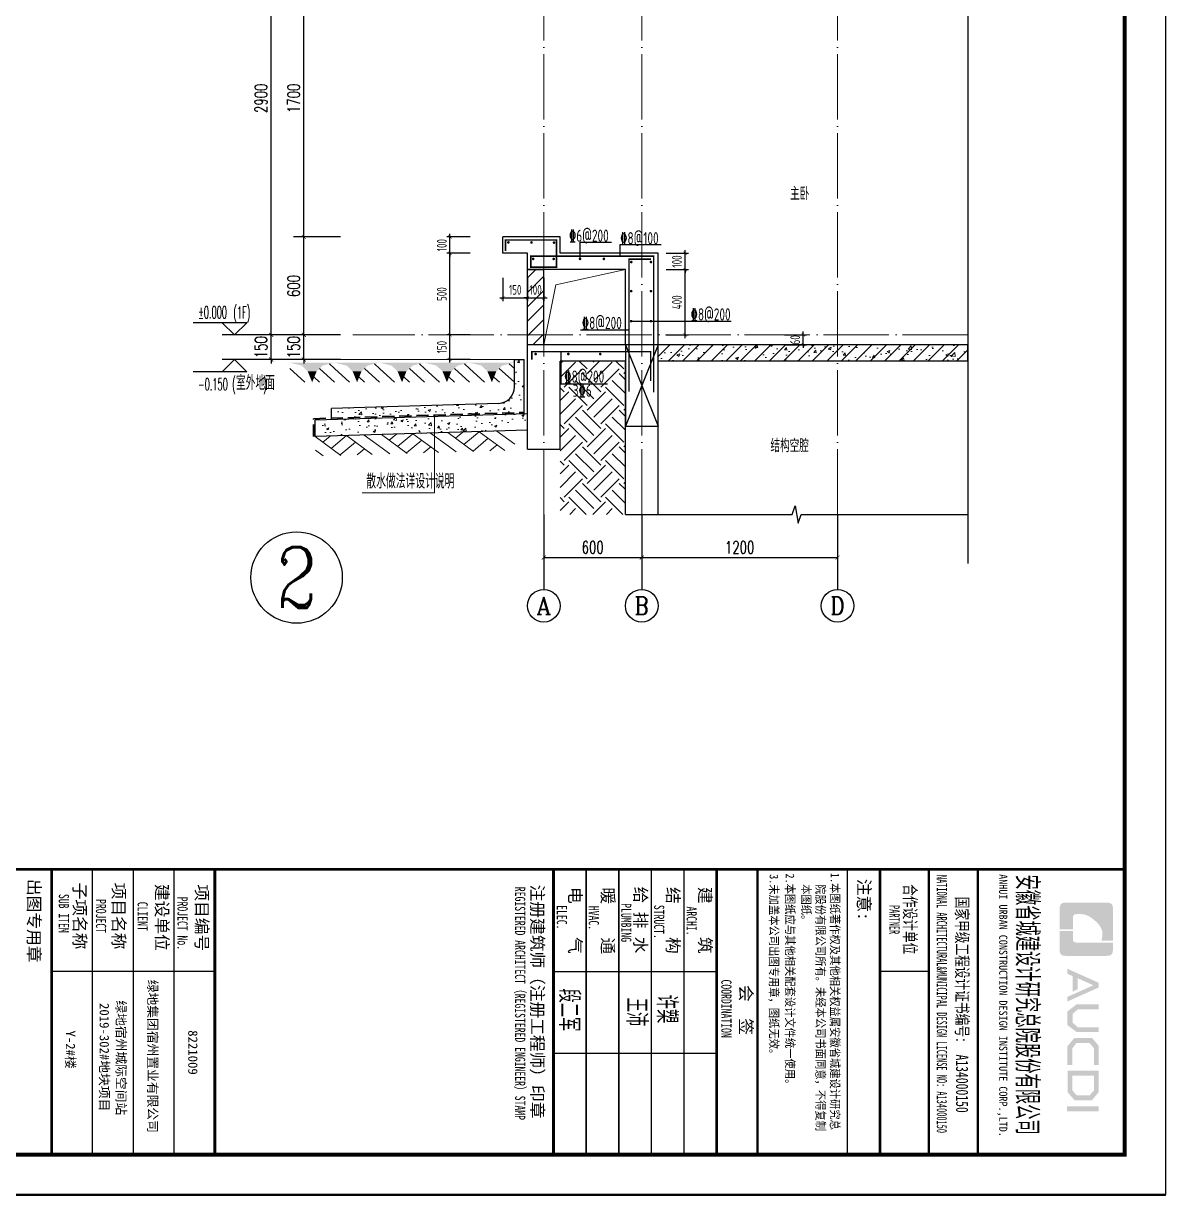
# Model space of a CAD drawing. Extents: x -461650 to 361314, y 245336 to 769729.
# Drawn here: x 217406 to 224404, y 654850 to 662031 of the extents above; entities that cross this region are included whole.
import ezdxf
from ezdxf.enums import TextEntityAlignment as Align

# ---------------------------------------------------------------- set-up
doc = ezdxf.new("R2010")
doc.units = 0
doc.header["$LTSCALE"] = 1000
doc.linetypes.add('DASH', pattern=[0.35, 0.25, -0.1])
doc.linetypes.add('DOTE', pattern=[2.42, 2, -0.2, 0.02, -0.2])
doc.layers.get('0').update_dxf_attribs({"linetype": 'CONTINUOUS'})
doc.layers.get('DEFPOINTS').update_dxf_attribs({"linetype": 'CONTINUOUS'})
for name, color, linetype in [('A-AXIS_TEXT', 7, 'CONTINUOUS'), ('AXIS', 3, 'CONTINUOUS'), ('COLUMN', 4, 'CONTINUOUS'), ('DIM', 2, 'CONTINUOUS'), ('DIM_ELEV', 3, 'CONTINUOUS'), ('DIM_SYMB', 3, 'CONTINUOUS'), ('PUB_DIM', 3, 'CONTINUOUS'), ('PUB_TEXT', 2, 'CONTINUOUS'), ('REIN', 6, 'CONTINUOUS'), ('S-大样-砼线', 7, 'CONTINUOUS'), ('S-引出线', 40, 'CONTINUOUS'), ('TEXT', 2, 'CONTINUOUS'), ('WALL', 5, 'CONTINUOUS'), ('yichutu', 7, 'CONTINUOUS'), ('图签文字', 4, 'CONTINUOUS'), ('立面-看线', 251, 'CONTINUOUS')]:
    doc.layers.add(name, color=color, linetype=linetype)
for name, color, linetype, lineweight in [('AXIS_TEXT', 7, 'CONTINUOUS', 20), ('DOTE', 19, 'DOTE', 9), ('PUB_HATCH', 8, 'CONTINUOUS', 9), ('图框', 9, 'CONTINUOUS', 18), ('图签', 147, 'CONTINUOUS', 18), ('填充', 251, 'CONTINUOUS', 5), ('平面-排水沟', 86, 'CONTINUOUS', 15), ('立面-中轮廓线', 30, 'CONTINUOUS', 35), ('立面-洞口示意', 152, 'CONTINUOUS', 13), ('粉刷', 251, 'CONTINUOUS', 9)]:
    doc.layers.add(name, color=color, linetype=linetype, lineweight=lineweight)
doc.styles.add('_TCH_AXIS', font='COMPLEX', dxfattribs={"bigfont": 'GBCBIG'})
doc.styles.add('_TCH_DIM', font='SIMPLEX.shx', dxfattribs={"width": 0.7, "bigfont": 'GBCBIG.shx'})
doc.styles.add('_TCH_DIM_T3', font='SIMPLEX', dxfattribs={"width": 0.705882, "bigfont": 'GBCBIG'})
doc.styles.add('COMPLEX', font='COMPLEX')
doc.styles.add('DIM_FONT_T3', font='SIMPLEX', dxfattribs={"width": 0.705882, "bigfont": 'GBCBIG'})
doc.styles.add('HT', font='simhei.ttf')
doc.styles.add('TSSD_DIMENSION', font='Tssdeng.shx', dxfattribs={"width": 0.7, "bigfont": 'tssdchn.shx'})
doc.styles.add('TSSD_REIN', font='tssdeng.shx', dxfattribs={"width": 0.7, "height": 300, "bigfont": 'tssdchn.shx'})
doc.styles.add('宋体', font='', dxfattribs={"height": 50})
doc.styles.add('建筑图签-1', font='simhei.ttf', dxfattribs={"width": 0.7})
doc.styles.add('建筑图签-2', font='TXT.shx', dxfattribs={"width": 0.5, "bigfont": 'HZTXT.shx'})
doc.styles.get('宋体').set_extended_font_data('SimSun')
doc.dimstyles.new('_TCH_ARCH&&25', dxfattribs={"dimtxt": 74.375, "dimasz": 25, "dimexe": 62.5, "dimexo": 75, "dimgap": 25, "dimtad": 1, "dimdec": 0, "dimzin": 0, "dimdsep": 46, "dimtxsty": '_TCH_DIM_T3', "dimblk": 'ARCHTICK', "dimcen": 0.09, "dimclrt": 7, "dimazin": 0, "dimtfac": 1, "dimtdec": 0, "dimtix": 1, "dimtmove": 2, "dimatfit": 3, "dimldrblk": 'ARCHTICK', "dimfxl": 0, "dimtolj": 1, "dimtzin": 0, "dimarcsym": 0})
doc.dimstyles.new('TSSD_20_20', dxfattribs={"dimtxt": 60, "dimasz": 20, "dimexe": 20, "dimexo": 50, "dimgap": 20, "dimtad": 1, "dimdec": 0, "dimzin": 0, "dimdsep": 46, "dimtxsty": 'TSSD_DIMENSION', "dimblk": 'ARCHTICK', "dimblk1": 'ARCHTICK', "dimblk2": 'ARCHTICK', "dimcen": 0, "dimdle": 20, "dimclrt": 7, "dimadec": 0, "dimazin": 0, "dimtfac": 1, "dimtdec": 0, "dimtix": 1, "dimtmove": 2, "dimatfit": 3, "dimfxl": 0, "dimtolj": 1, "dimtzin": 0, "dimarcsym": 0})
pattern_1 = [(50, (28072.99, 249033.25), (143.452037, -12.550427), [15, -165]), (355, (28072.99, 249033.25), (-27.750267, 150.438427), [12, -132]), (100.4514, (28084.94, 249032.2), (115.701876, 137.88791), [12.74804, -140.22842]), (46.1842, (28072.99, 249073.25), (213.44821, -33.1038), [22.5, -247.5]), (96.6356, (28090.77, 249070.5), (186.93254, 194.82357), [19.12206, -210.3426]), (351.1842, (28072.99, 249073.25), (186.93239, 194.82372), [18, -198]), (21, (28092.99, 249063.25), (119.38141, -80.52378), [15, -165]), (326, (28092.99, 249063.25), (48.663066, 145.03001), [12, -132]), (71.4514, (28102.93, 249056.54), (168.044526, 64.5061), [12.74804, -140.22842]), (37.5, (28072.986, 249033.25), (2.431971, 66.578771), [0, -130.4, 0, -134, 0, -132.5]), (7.5, (28072.986, 249033.25), (52.613907, 78.882342), [0, -76.4, 0, -127.4, 0, -50.5]), (327.5, (28028.386, 249033.25), (106.764487, -4.510974), [0, -50, 0, -156, 0, -207]), (317.5, (28008.39, 249033.25), (116.637234, 20.020996), [0, -65, 0, -103.6, 0, -147])]

# ---------------------------------------------------------------- blocks, each defined once
blk = doc.blocks.new('$LINEPAT$素土夯实')
at = {"color": 0}
for p, q in [((0, -210), (210, 0)), ((120, -300), (420, 0)), ((420, 0), (608, -188)), ((495, -300), (795, 0)), ((615, 0), (705, -90)), ((315, -105), (502, -293)), ((210, -210), (300, -300)), ((705, -300), (795, -210))]:
    blk.add_line(p, q, dxfattribs=at)
blk = doc.blocks.new('$LinePat$自然土壤')
at = {"color": 0}
for p, q in [((0, -90), (71, -19)), ((0, -300), (211, -89)), ((420, -300), (630, -90)), ((210, -300), (286, -224))]:
    blk.add_line(p, q, dxfattribs=at)
for points in [[(0, 0), (630, 0), (168, -45), (462, -45)], [(168, -45), (462, -45), (252, -132), (378, -132)], [(252, -132), (378, -132), (315, -300)]]:
    blk.add_solid(points, dxfattribs=at)
blk = doc.blocks.new('sanshui')
at = {"layer": '粉刷'}
h = blk.add_hatch(dxfattribs=at)
h.set_pattern_fill('混凝土', color=256, scale=20)
h.set_pattern_definition(pattern_1)
edge = h.paths.add_edge_path()
edge.add_line((346317.8, 427329.6), (346257.8, 427329.6))
edge.add_line((346257.8, 427329.6), (346257.8, 427160.3))
edge.add_arc((346157.8, 427160.3), 100, 271.71836, 360, ccw=False)
edge.add_line((346160.8, 427060.3), (345137.8, 427029.6))
edge.add_line((345137.8, 427029.6), (345137.8, 426969.6))
edge.add_line((345137.8, 426969.6), (346317.8, 427005))
edge.add_line((346317.8, 427005), (346317.8, 427329.6))
h = blk.add_hatch(dxfattribs=at)
h.set_pattern_fill('混凝土', color=256, scale=20)
h.set_pattern_definition(pattern_1)
h.paths.add_polyline_path([(346337.8, 426895.6), (346337.8, 426995.6), (345037.8, 426956.6), (345037.8, 426856.6)])
at = {"layer": 'COLUMN'}
for p, q in [((346257.8, 427329.6), (346317.8, 427329.6)), ((346257.8, 427160.3), (346257.8, 427329.6)), ((346317.8, 426995), (346317.8, 427329.6)), ((346160.8, 427060.3), (345137.8, 427029.6)), ((345137.8, 426959.6), (345137.8, 427029.6)), ((346338.1, 426995.6), (345037.8, 426956.6)), ((345037.8, 426856.6), (345037.8, 426956.6)), ((346338.1, 426895.6), (345037.8, 426856.6))]:
    blk.add_line(p, q, dxfattribs=at)
blk.add_arc((346157.8, 427160.3), 100, 271.71836, 0, dxfattribs=at)
at = {"layer": '立面-中轮廓线', "linetype": 'DASH', "ltscale": 0.3}
blk.add_lwpolyline([(345027.8, 426856.6), (345027.8, 426966.3), (346317.8, 427005)], dxfattribs=at)
at = {"layer": '粉刷'}
blk.add_line((344881.5, 427329.6), (346257.8, 427329.6), dxfattribs=at)
at = {"layer": '粉刷', "yscale": 0.4, "zscale": 0.4}
for name, p, xscale, rotation in [('$LinePat$自然土壤', (345156.8, 427309.6), -0.4369306507241237, 359.9999999999903), ('$LinePat$自然土壤', (345432, 427309.6), -0.4369306507241237, 359.9999999999903), ('$LinePat$自然土壤', (345707.3, 427309.6), -0.4369306507241237, 359.9999999999903), ('$LinePat$自然土壤', (345982.6, 427309.6), -0.4369306507241237, 359.9999999999903), ('$LinePat$自然土壤', (346257.8, 427309.6), -0.4369306507241237, 359.9999999999903), ('$LINEPAT$素土夯实', (345851.2, 426881), -0.5117605352322558, 1.718358001643932), ('$LINEPAT$素土夯实', (346257.8, 426893.2), -0.5117605352322558, 1.718358001643932), ('$LINEPAT$素土夯实', (345444.5, 426868.8), -0.5117605352322558, 1.718358001643932)]:
    blk.add_blockref(name, p, dxfattribs=dict(at, xscale=xscale, rotation=rotation))
blk = doc.blocks.new('院标1')
h = blk.add_hatch(color=150)
h.dxf.hatch_style = 1
edge = h.paths.add_edge_path()
edge.add_spline(control_points=[(116373, 648379), (116379, 648379), (116382, 648379), (116391, 648379), (116391, 648379), (116391, 648379), (116616, 648379), (116616, 648379), (116616, 648379), (116616, 648379), (116616, 648054), (116616, 648054), (116616, 648054), (116616, 648054), (116108, 648054), (116108, 648054), (116108, 648054), (116028, 648054), (115963, 648111), (115963, 648199), (115963, 648199), (115963, 648199), (115963, 649215), (115963, 649215), (115963, 649215), (115963, 649295), (116018, 649360), (116108, 649360), (116108, 649360), (116108, 649360), (116897, 649360), (116897, 649360), (116897, 649360), (116897, 649360), (116897, 649080), (116897, 649080), (116897, 649080), (116897, 649080), (116566, 649140), (116356, 648859), (116356, 648859), (116245, 648719), (116240, 648545), (116247, 648466), (116247, 648466), (116254, 648386), (116247, 648466), (116247, 648466), (116247, 648466), (116247, 648466), (116258, 648374), (116373, 648379)], knot_values=[0, 0, 0, 0, 0.071429, 0.071429, 0.071429, 0.107143, 0.142857, 0.142857, 0.142857, 0.178571, 0.214286, 0.214286, 0.214286, 0.25, 0.285714, 0.285714, 0.285714, 0.321429, 0.357143, 0.357143, 0.357143, 0.392857, 0.428571, 0.428571, 0.428571, 0.464286, 0.5, 0.5, 0.5, 0.535714, 0.571429, 0.571429, 0.571429, 0.607143, 0.642857, 0.642857, 0.642857, 0.678571, 0.714286, 0.714286, 0.714286, 0.75, 0.785714, 0.785714, 0.785714, 0.821429, 0.857143, 0.857143, 0.857143, 0.928571, 1, 1, 1, 1], degree=3, periodic=0)
h = blk.add_hatch(color=150)
h.dxf.hatch_style = 1
edge = h.paths.add_edge_path()
edge.add_spline(control_points=[(117268, 649215), (117268, 649215), (117268, 648199), (117268, 648199), (117268, 648199), (117268, 648114), (117212, 648054), (117123, 648054), (117123, 648054), (117123, 648054), (116663, 648054), (116663, 648054), (116663, 648054), (116663, 648054), (116663, 648379), (116663, 648379), (116663, 648379), (116663, 648379), (116865, 648379), (116865, 648379), (116865, 648379), (116907, 648379), (116941, 648413), (116941, 648455), (116941, 648455), (116941, 648455), (116941, 649360), (116941, 649360), (116941, 649360), (116941, 649360), (117123, 649360), (117123, 649360), (117123, 649360), (117204, 649360), (117268, 649306), (117268, 649215)], knot_values=[0, 0, 0, 0, 0.1, 0.1, 0.1, 0.15, 0.2, 0.2, 0.2, 0.25, 0.3, 0.3, 0.3, 0.35, 0.4, 0.4, 0.4, 0.45, 0.5, 0.5, 0.5, 0.55, 0.6, 0.6, 0.6, 0.65, 0.7, 0.7, 0.7, 0.75, 0.8, 0.8, 0.8, 0.9, 1, 1, 1, 1], degree=3, periodic=0)
blk = doc.blocks.new('GFDDDDRG')
at = {"layer": '图框'}
h = blk.add_hatch(color=256, dxfattribs=at)
h.paths.add_polyline_path([(922489, -158906), (922489, -158969), (922104, -158969), (922104, -158906)])
h.paths.add_polyline_path([(922431, -158530), (922168, -158530), (922168, -158710), (922221, -158772), (922380, -158772), (922431, -158712)], flags=16)
h.paths.add_polyline_path([(922490, -158471), (922109, -158471), (922109, -158732), (922194, -158831), (922408, -158831), (922490, -158733)])
h.paths.add_polyline_path([(922492, -158399), (922434, -158399), (922434, -158196), (922378, -158129), (922219, -158129), (922167, -158196), (922167, -158400), (922107, -158400), (922107, -158169), (922194, -158067), (922408, -158067), (922492, -158166)])
h.paths.add_polyline_path([(922491, -157658), (922491, -157718), (922235, -157718), (922170, -157775), (922170, -157880), (922235, -157937), (922491, -157937), (922491, -157994), (922217, -157994), (922108, -157912), (922108, -157743), (922218, -157658)])
h.paths.add_polyline_path([(922490, -157392), (922490, -157450), (922108, -157621), (922108, -157564), (922425, -157423), (922231, -157335), (922231, -157471), (922173, -157501), (922173, -157311), (922107, -157282), (922107, -157220)])
for p, q in [((920410, -156002), (920410, -159502)), ((921010, -156002), (921010, -159502)), ((921010, -156002), (921010, -159502))]:
    blk.add_line(p, q, dxfattribs=at)
blk.add_lwpolyline([(923310, -107437), (923310, -159999), (893610, -159999), (893610, -107437)], close=True, dxfattribs=at)
blk.add_lwpolyline([(923310, -107437), (923310, -159999), (893610, -159999), (893610, -107437)], close=True, dxfattribs=at)
at = {"layer": '图框', "const_width": 50}
blk.add_lwpolyline([(894110, -159499), (922810, -159499), (922810, -108687), (894110, -108687)], close=True, dxfattribs=at)
at = {"layer": '图框'}
for points, const_width in [([(894110, -156002), (922810, -156002)], 35), ([(909660, -159502), (909660, -156002)], 35), ([(911660, -156002), (911660, -159502)], 35), ([(911660, -156002), (911660, -159502)], 35), ([(910160, -156002), (910160, -159502)], 17.5), ([(910660, -156002), (910660, -159502)], 17.5), ([(911160, -156002), (911160, -159502)], 17.5), ([(915810, -156006), (915810, -159506)], 35), ([(916210, -156006), (916210, -159506)], 17.5), ([(916610, -156006), (916610, -159506)], 17.5), ([(917010, -156006), (917010, -159506)], 17.5), ([(917410, -156006), (917410, -159506)], 17.5), ([(917810, -156006), (917810, -159506)], 35), ([(917810, -156006), (917810, -159506)], 35), ([(918310, -156006), (918310, -159506)], 30), ([(919410, -156002), (919410, -159502)], 17.5), ([(919810, -156002), (919810, -159502)], 30), ([(919810, -156002), (919810, -159502)], 30), ([(920410, -156002), (920410, -159502)], 30), ([(920410, -156002), (920410, -159502)], 30), ([(921010, -156002), (921010, -159502)], 30), ([(909660, -157252), (911660, -157252)], 17.5), ([(917810, -157256), (915810, -157256)], 17.5), ([(920410, -157252), (919810, -157252)], 17.5), ([(917810, -158256), (915810, -158256)], 17.5)]:
    blk.add_lwpolyline(points, dxfattribs=dict(at, const_width=const_width))
at = {"xscale": 0.5, "yscale": 0.5, "zscale": 0.5, "rotation": 270}
blk.add_blockref('院标1', (597985, -98428), dxfattribs=at)
at = {"layer": '图框'}
for s, height, style, width, p in [('3.未加盖本公司出图专用章，图纸无效。', 105, 'HT', 0.88, (918459, -156061)), (' 2.本图纸应与其他相关配套设计文件统一使用。 ', 105, 'HT', 0.88, (918656, -155989)), ('1.本图纸著作权及其他相关权益属安徽省城建设计研究总', 105, 'HT', 0.88, (919206, -156045)), ('NATIONAL ARCHITECTURAL&MUNICIPAL DESIGN LICENSE NO: A134000150', 125, '建筑图签-1', 0.6, (920507, -156070)), ('ANHUI URBAN CONSTRUCTION DESIGN INSTITUTE CORP.,LTD.', 100, '建筑图签-1', 0.91, (921271, -156061)), ('REGISTERED ARCHITECT（REGISTERED ENGINEER）STAMP', 125, '建筑图签-1', 0.7, (915339, -156216)), ('本图纸。', 105, 'HT', 0.88, (918854, -156184)), ('院股份有限公司所有。未经本公司书面同意，不得复制', 105, 'HT', 0.88, (919029, -156184)), ('SUB ITEM', 125, '建筑图签-1', 0.7, (909748, -156303)), ('PROJECT', 125, '建筑图签-1', 0.7, (910203, -156366)), ('CLIENT', 125, '建筑图签-1', 0.7, (910713, -156399)), ('PROJECT No.', 125, '建筑图签-1', 0.7, (911202, -156337, -899)), ('ELEC.', 125, '建筑图签-1', 0.7, (915850, -156441)), ('HVAC.', 125, '建筑图签-1', 0.7, (916242, -156449)), ('PLUMBING', 125, '建筑图签-1', 0.7, (916639, -156417)), ('STRUCT.', 125, '建筑图签-1', 0.7, (917042, -156437)), ('ARCHI.', 125, '建筑图签-1', 0.7, (917441, -156457)), ('PARTNER', 125, '建筑图签-1', 0.6, (919927, -156439)), ('COORDINATION', 125, '建筑图签-1', 0.7, (917866, -157352))]:
    blk.add_text(s, height=height, rotation=270, dxfattribs=dict(at, style=style, width=width)).set_placement(p)
at = {"layer": '图签', "color": 2, "style": '宋体'}
for s, height, p in [('绿地集团宿州置业有限公司', 114.67, (910841, -157355)), ('2019-302#地块项目', 114.67, (910249, -157640)), ('绿地宿州城际空间站', 114.7, (910454, -157607)), ('Y-2#楼', 114.7, (909834, -157977)), ('8221009', 114.7, (911334, -157973))]:
    blk.add_text(s, height=height, rotation=270, dxfattribs=at).set_placement(p)
at = {"layer": '图签文字', "color": 7, "style": '建筑图签-1'}
for s, p in [('注意:', (919541, -156118)), ('出图专用章', (909369, -156120)), ('子项名称', (909930, -156165)), ('项目名称', (910408, -156165)), ('建设单位', (910937, -156182)), ('项目编号', (911426, -156186)), ('注册建筑师（注册工程师）印章', (915537, -156190)), ('电    气', (916001, -156219)), ('暖    通', (916401, -156224)), ('给 排 水', (916802, -156214)), ('结    构', (917199, -156219)), ('建    筑', (917593, -156217)), ('会  签', (918094, -157419))]:
    blk.add_text(s, height=150, rotation=270, dxfattribs=at).set_placement(p)
for s, height, width, p in [('安徽省城建设计研究总院股份有限公司', 250, 0.55, (921498, -156066)), ('合作设计单位', 150, 0.7, (920105, -156184)), ('国家甲级工程设计证书编号:  A134000150', 150, 0.7, (920743, -156338))]:
    blk.add_text(s, height=height, rotation=270, dxfattribs=dict(at, width=width)).set_placement(p)
at = {"layer": '图签文字', "color": 1, "style": '建筑图签-2', "width": 0.7}
for s, p in [('段二军', (915876, -157462)), ('许槊', (917074, -157539)), ('王沛', (916703, -157575))]:
    blk.add_text(s, height=250, rotation=270, dxfattribs=at).set_placement(p)
blk = doc.blocks.new('yct-1051-594-26275-14850-25-1002.0')
at = {"layer": 'yichutu', "color": 7}
blk.add_lwpolyline([(0, 0), (0, 14850), (26275, 14850), (26275, 0)], close=True, dxfattribs=at)
blk = doc.blocks.new('_ArchTick')
at = {"color": 0, "linetype": 'ByBlock', "const_width": 0.15}
blk.add_lwpolyline([(-0.5, -0.5), (0.5, 0.5)], dxfattribs=at)
blk = doc.blocks.new('*D1279')
at = {"layer": 'DEFPOINTS', "color": 0}
for p in [(222018.4, 660123), (222184.4, 660123), (222018.4, 660063)]:
    blk.add_point(p, dxfattribs=at)
at = {"layer": 'DIM', "color": 0, "lineweight": -2}
for p, q in [((222184.4, 660123), (222184.4, 660143)), ((222068.4, 660123), (222204.4, 660123)), ((222184.4, 660063), (222184.4, 660123)), ((222068.4, 660063), (222204.4, 660063)), ((222184.4, 660063), (222184.4, 660043))]:
    blk.add_line(p, q, dxfattribs=at)
at = {"layer": 'DIM', "color": 0, "lineweight": -2, "xscale": 20, "yscale": 20, "zscale": 20}
for p, rotation in [((222184.4, 660123), 270), ((222184.4, 660063), 90)]:
    blk.add_blockref('_ArchTick', p, dxfattribs=dict(at, rotation=rotation))
at = {"layer": 'DIM', "color": 7, "insert": (222134.4, 660093), "char_height": 60, "attachment_point": 5, "rotation": 90, "style": 'TSSD_DIMENSION'}
blk.add_mtext('\\A1;60', dxfattribs=at)
blk = doc.blocks.new('*D1282')
at = {"layer": 'DEFPOINTS', "color": 0}
for p in [(220344.2, 660523), (220494.2, 660523), (220494.2, 660349.3)]:
    blk.add_point(p, dxfattribs=at)
at = {"layer": 'DIM', "color": 0, "lineweight": -2}
for p, q in [((220344.2, 660473), (220344.2, 660329.3)), ((220494.2, 660473), (220494.2, 660329.3)), ((220324.2, 660349.3), (220514.2, 660349.3))]:
    blk.add_line(p, q, dxfattribs=at)
at = {"layer": 'DIM', "color": 0, "lineweight": -2, "xscale": 20, "yscale": 20, "zscale": 20, "rotation": 180}
blk.add_blockref('_ArchTick', (220344.2, 660349.3), dxfattribs=at)
at = {"layer": 'DIM', "color": 0, "lineweight": -2, "xscale": 20, "yscale": 20, "zscale": 20}
blk.add_blockref('_ArchTick', (220494.2, 660349.3), dxfattribs=at)
at = {"layer": 'DIM', "color": 7, "insert": (220419.2, 660399.3), "char_height": 60, "attachment_point": 5, "style": 'TSSD_DIMENSION'}
blk.add_mtext('\\A1;150', dxfattribs=at)
blk = doc.blocks.new('*D1283')
at = {"layer": 'DEFPOINTS', "color": 0}
for p in [(220494.2, 660523), (220594.2, 660523), (220594.2, 660349.3)]:
    blk.add_point(p, dxfattribs=at)
at = {"layer": 'DIM', "color": 0, "lineweight": -2}
for p, q in [((220494.2, 660473), (220494.2, 660329.3)), ((220594.2, 660473), (220594.2, 660329.3)), ((220494.2, 660349.3), (220474.2, 660349.3)), ((220494.2, 660349.3), (220594.2, 660349.3)), ((220594.2, 660349.3), (220614.2, 660349.3))]:
    blk.add_line(p, q, dxfattribs=at)
at = {"layer": 'DIM', "color": 0, "lineweight": -2, "xscale": 20, "yscale": 20, "zscale": 20}
blk.add_blockref('_ArchTick', (220494.2, 660349.3), dxfattribs=at)
at = {"layer": 'DIM', "color": 0, "lineweight": -2, "xscale": 20, "yscale": 20, "zscale": 20, "rotation": 180}
blk.add_blockref('_ArchTick', (220594.2, 660349.3), dxfattribs=at)
at = {"layer": 'DIM', "color": 7, "insert": (220544.2, 660399.3), "char_height": 60, "attachment_point": 5, "style": 'TSSD_DIMENSION'}
blk.add_mtext('\\A1;100', dxfattribs=at)
blk = doc.blocks.new('*D1284')
at = {"layer": 'AXIS', "color": 0, "lineweight": -2}
for p, q in [((220594.2, 658948), (220594.2, 658696.4)), ((221194.2, 658948), (221194.2, 658696.4)), ((220594.2, 658758.9), (221194.2, 658758.9))]:
    blk.add_line(p, q, dxfattribs=at)
at = {"layer": 'DEFPOINTS', "color": 0}
for p in [(220594.2, 659023), (221194.2, 659023), (221194.2, 658758.9)]:
    blk.add_point(p, dxfattribs=at)
at = {"layer": 'AXIS', "color": 0, "lineweight": -2, "xscale": 25, "yscale": 25, "zscale": 25, "rotation": 180}
blk.add_blockref('_ArchTick', (220594.2, 658758.9), dxfattribs=at)
at = {"layer": 'AXIS', "color": 0, "lineweight": -2, "xscale": 25, "yscale": 25, "zscale": 25}
blk.add_blockref('_ArchTick', (221194.2, 658758.9), dxfattribs=at)
at = {"layer": 'AXIS', "color": 7, "insert": (220894.2, 658821.1), "char_height": 74.38, "attachment_point": 5, "style": '_TCH_DIM_T3'}
blk.add_mtext('\\A1;600', dxfattribs=at)
blk = doc.blocks.new('*D1285')
at = {"layer": 'AXIS', "color": 0, "lineweight": -2}
for p, q in [((221194.2, 658948), (221194.2, 658696.4)), ((222394.2, 658948), (222394.2, 658696.4)), ((221194.2, 658758.9), (222394.2, 658758.9))]:
    blk.add_line(p, q, dxfattribs=at)
at = {"layer": 'DEFPOINTS', "color": 0}
for p in [(221194.2, 659023), (222394.2, 659023), (222394.2, 658758.9)]:
    blk.add_point(p, dxfattribs=at)
at = {"layer": 'AXIS', "color": 0, "lineweight": -2, "xscale": 25, "yscale": 25, "zscale": 25, "rotation": 180}
blk.add_blockref('_ArchTick', (221194.2, 658758.9), dxfattribs=at)
at = {"layer": 'AXIS', "color": 0, "lineweight": -2, "xscale": 25, "yscale": 25, "zscale": 25}
blk.add_blockref('_ArchTick', (222394.2, 658758.9), dxfattribs=at)
at = {"layer": 'AXIS', "color": 7, "insert": (221794.2, 658821.1), "char_height": 74.38, "attachment_point": 5, "style": '_TCH_DIM_T3'}
blk.add_mtext('\\A1;1200', dxfattribs=at)
blk = doc.blocks.new('*D1289')
at = {"layer": 'DEFPOINTS', "color": 0}
for p in [(220019.6, 660723), (220194.2, 660723), (220194.2, 660623)]:
    blk.add_point(p, dxfattribs=at)
at = {"layer": 'DIM', "color": 0, "lineweight": -2}
for p, q in [((220144.2, 660723), (219999.6, 660723)), ((220019.6, 660723), (220019.6, 660743)), ((220019.6, 660623), (220019.6, 660723)), ((220144.2, 660623), (219999.6, 660623)), ((220019.6, 660623), (220019.6, 660603))]:
    blk.add_line(p, q, dxfattribs=at)
at = {"layer": 'DIM', "color": 0, "lineweight": -2, "xscale": 20, "yscale": 20, "zscale": 20}
for p, rotation in [((220019.6, 660723), 270), ((220019.6, 660623), 90)]:
    blk.add_blockref('_ArchTick', p, dxfattribs=dict(at, rotation=rotation))
at = {"layer": 'DIM', "color": 7, "insert": (219969.6, 660673), "char_height": 60, "attachment_point": 5, "rotation": 90, "style": 'TSSD_DIMENSION'}
blk.add_mtext('\\A1;100', dxfattribs=at)
blk = doc.blocks.new('*D1290')
at = {"layer": 'DEFPOINTS', "color": 0}
for p in [(220019.6, 660623), (220194.2, 660623), (220194.2, 660123)]:
    blk.add_point(p, dxfattribs=at)
at = {"layer": 'DIM', "color": 0, "lineweight": -2}
for p, q in [((220019.6, 660103), (220019.6, 660643)), ((220144.2, 660623), (219999.6, 660623)), ((220144.2, 660123), (219999.6, 660123))]:
    blk.add_line(p, q, dxfattribs=at)
at = {"layer": 'DIM', "color": 0, "lineweight": -2, "xscale": 20, "yscale": 20, "zscale": 20}
for p, rotation in [((220019.6, 660623), 90), ((220019.6, 660123), 270)]:
    blk.add_blockref('_ArchTick', p, dxfattribs=dict(at, rotation=rotation))
at = {"layer": 'DIM', "color": 7, "insert": (219969.6, 660373), "char_height": 60, "attachment_point": 5, "rotation": 90, "style": 'TSSD_DIMENSION'}
blk.add_mtext('\\A1;500', dxfattribs=at)
blk = doc.blocks.new('*D1291')
at = {"layer": 'DEFPOINTS', "color": 0}
for p in [(220019.6, 660123), (220194.2, 660123), (220194.2, 659973)]:
    blk.add_point(p, dxfattribs=at)
at = {"layer": 'DIM', "color": 0, "lineweight": -2}
for p, q in [((220019.6, 659953), (220019.6, 660143)), ((220144.2, 660123), (219999.6, 660123)), ((220144.2, 659973), (219999.6, 659973))]:
    blk.add_line(p, q, dxfattribs=at)
at = {"layer": 'DIM', "color": 0, "lineweight": -2, "xscale": 20, "yscale": 20, "zscale": 20}
for p, rotation in [((220019.6, 660123), 90), ((220019.6, 659973), 270)]:
    blk.add_blockref('_ArchTick', p, dxfattribs=dict(at, rotation=rotation))
at = {"layer": 'DIM', "color": 7, "insert": (219969.6, 660048), "char_height": 60, "attachment_point": 5, "rotation": 90, "style": 'TSSD_DIMENSION'}
blk.add_mtext('\\A1;150', dxfattribs=at)
blk = doc.blocks.new('*D1292')
at = {"layer": 'DEFPOINTS', "color": 0}
for p in [(221294.2, 660623), (221460.2, 660623), (221294.2, 660523)]:
    blk.add_point(p, dxfattribs=at)
at = {"layer": 'DIM', "color": 0, "lineweight": -2}
for p, q in [((221460.2, 660623), (221460.2, 660643)), ((221344.2, 660623), (221480.2, 660623)), ((221460.2, 660523), (221460.2, 660623)), ((221344.2, 660523), (221480.2, 660523)), ((221460.2, 660523), (221460.2, 660503))]:
    blk.add_line(p, q, dxfattribs=at)
at = {"layer": 'DIM', "color": 0, "lineweight": -2, "xscale": 20, "yscale": 20, "zscale": 20}
for p, rotation in [((221460.2, 660623), 270), ((221460.2, 660523), 90)]:
    blk.add_blockref('_ArchTick', p, dxfattribs=dict(at, rotation=rotation))
at = {"layer": 'DIM', "color": 7, "insert": (221410.2, 660573), "char_height": 60, "attachment_point": 5, "rotation": 90, "style": 'TSSD_DIMENSION'}
blk.add_mtext('\\A1;100', dxfattribs=at)
blk = doc.blocks.new('*D1293')
at = {"layer": 'DEFPOINTS', "color": 0}
for p in [(219124, 660123), (219424, 660123), (219424, 659972.5)]:
    blk.add_point(p, dxfattribs=at)
at = {"layer": 'PUB_DIM', "color": 0, "lineweight": -2}
for p, q in [((219124, 660123), (219124, 660148)), ((219349, 660123), (219061.5, 660123)), ((219124, 659972.5), (219124, 660123)), ((219349, 659972.5), (219061.5, 659972.5)), ((219124, 659972.5), (219124, 659947.5))]:
    blk.add_line(p, q, dxfattribs=at)
at = {"layer": 'PUB_DIM', "color": 0, "lineweight": -2, "xscale": 25, "yscale": 25, "zscale": 25}
for p, rotation in [((219124, 660123), 270), ((219124, 659972.5), 90)]:
    blk.add_blockref('_ArchTick', p, dxfattribs=dict(at, rotation=rotation))
at = {"layer": 'PUB_DIM', "color": 7, "insert": (219061.8, 660047.7), "char_height": 74.38, "attachment_point": 5, "rotation": 90, "style": '_TCH_DIM_T3'}
blk.add_mtext('\\A1;150', dxfattribs=at)
blk = doc.blocks.new('*D1294')
at = {"layer": 'DEFPOINTS', "color": 0}
for p in [(219124, 660723), (219424, 660723), (219424, 660123)]:
    blk.add_point(p, dxfattribs=at)
at = {"layer": 'PUB_DIM', "color": 0, "lineweight": -2}
for p, q in [((219349, 660723), (219061.5, 660723)), ((219124, 660123), (219124, 660723)), ((219349, 660123), (219061.5, 660123))]:
    blk.add_line(p, q, dxfattribs=at)
at = {"layer": 'PUB_DIM', "color": 0, "lineweight": -2, "xscale": 25, "yscale": 25, "zscale": 25}
for p, rotation in [((219124, 660723), 90), ((219124, 660123), 270)]:
    blk.add_blockref('_ArchTick', p, dxfattribs=dict(at, rotation=rotation))
at = {"layer": 'PUB_DIM', "color": 7, "insert": (219061.8, 660423), "char_height": 74.38, "attachment_point": 5, "rotation": 90, "style": '_TCH_DIM_T3'}
blk.add_mtext('\\A1;600', dxfattribs=at)
blk = doc.blocks.new('*D1295')
at = {"layer": 'DEFPOINTS', "color": 0}
for p in [(219124, 662423), (219424, 662423), (219424, 660723)]:
    blk.add_point(p, dxfattribs=at)
at = {"layer": 'PUB_DIM', "color": 0, "lineweight": -2}
for p, q in [((219349, 662423), (219061.5, 662423)), ((219124, 660723), (219124, 662423)), ((219349, 660723), (219061.5, 660723))]:
    blk.add_line(p, q, dxfattribs=at)
at = {"layer": 'PUB_DIM', "color": 0, "lineweight": -2, "xscale": 25, "yscale": 25, "zscale": 25}
for p, rotation in [((219124, 662423), 90), ((219124, 660723), 270)]:
    blk.add_blockref('_ArchTick', p, dxfattribs=dict(at, rotation=rotation))
at = {"layer": 'PUB_DIM', "color": 7, "insert": (219061.8, 661573), "char_height": 74.38, "attachment_point": 5, "rotation": 90, "style": '_TCH_DIM_T3'}
blk.add_mtext('\\A1;1700', dxfattribs=at)
blk = doc.blocks.new('*D1313')
at = {"layer": 'DEFPOINTS', "color": 0}
for p in [(218924, 660123), (219424, 660123), (219424, 659972.5)]:
    blk.add_point(p, dxfattribs=at)
at = {"layer": 'PUB_DIM', "color": 0, "lineweight": -2}
for p, q in [((218924, 660123), (218924, 660148)), ((219349, 660123), (218861.5, 660123)), ((218924, 659972.5), (218924, 660123)), ((219349, 659972.5), (218861.5, 659972.5)), ((218924, 659972.5), (218924, 659947.5))]:
    blk.add_line(p, q, dxfattribs=at)
at = {"layer": 'PUB_DIM', "color": 0, "lineweight": -2, "xscale": 25, "yscale": 25, "zscale": 25}
for p, rotation in [((218924, 660123), 270), ((218924, 659972.5), 90)]:
    blk.add_blockref('_ArchTick', p, dxfattribs=dict(at, rotation=rotation))
at = {"layer": 'PUB_DIM', "color": 7, "insert": (218861.8, 660047.7), "char_height": 74.38, "attachment_point": 5, "rotation": 90, "style": '_TCH_DIM_T3'}
blk.add_mtext('\\A1;150', dxfattribs=at)
blk = doc.blocks.new('*D1314')
at = {"layer": 'DEFPOINTS', "color": 0}
for p in [(218924, 663023), (219424, 663023), (219424, 660123)]:
    blk.add_point(p, dxfattribs=at)
at = {"layer": 'PUB_DIM', "color": 0, "lineweight": -2}
for p, q in [((219349, 663023), (218861.5, 663023)), ((218924, 660123), (218924, 663023)), ((219349, 660123), (218861.5, 660123))]:
    blk.add_line(p, q, dxfattribs=at)
at = {"layer": 'PUB_DIM', "color": 0, "lineweight": -2, "xscale": 25, "yscale": 25, "zscale": 25}
for p, rotation in [((218924, 663023), 90), ((218924, 660123), 270)]:
    blk.add_blockref('_ArchTick', p, dxfattribs=dict(at, rotation=rotation))
at = {"layer": 'PUB_DIM', "color": 7, "insert": (218861.8, 661573), "char_height": 74.38, "attachment_point": 5, "rotation": 90, "style": '_TCH_DIM_T3'}
blk.add_mtext('\\A1;2900', dxfattribs=at)
blk = doc.blocks.new('_AXISO')
blk.add_circle((0, 0), 0.5)
at = {"layer": 'A-AXIS_TEXT', "style": 'COMPLEX', "width": 1.041667}
blk.add_attdef('A', text='', height=0.56, dxfattribs=at).set_placement((-0.25, -0.28), (0.25, -0.28), align=Align.FIT)
blk = doc.blocks.new('20210809.02264474')
at = {"layer": 'REIN', "const_width": 9}
for points in [[(87154.5, 67468.2), (87154.5, 67535.4), (87466.6, 67535.4), (87466.6, 67369.4), (87309.3, 67369.4), (87309.3, 67436.6), (88061.9, 67436.6), (88061.9, 66601.6)], [(87910.8, 66607.2), (87910.8, 67418.4), (88045.5, 67418.4)], [(87315.3, 66801.7), (87315.3, 66852.1), (88043.8, 66852.1), (88043.8, 66672.6)]]:
    blk.add_lwpolyline(points, dxfattribs=at)
at = {"layer": 'REIN', "const_width": 8}
for points in [[(87167.8, 67520.8, 1), (87175.8, 67520.8, 1)], [(87309.3, 67520.8, 1), (87317.3, 67520.8, 1)], [(87447.5, 67519.9, 1), (87455.5, 67519.9, 1)], [(87319.5, 67419.9, 1), (87327.5, 67419.9, 1)], [(87445.5, 67419.9, 1), (87453.5, 67419.9, 1)], [(87606.9, 67419.9, 1), (87614.9, 67419.9, 1)], [(87752.9, 67419.9, 1), (87760.9, 67419.9, 1)], [(87920.5, 67400.7, 1), (87928.5, 67400.7, 1)], [(88041.3, 67400.7, 1), (88049.3, 67400.7, 1)], [(87920.5, 67222.4, 1), (87928.5, 67222.4, 1)], [(88041.3, 67222.4, 1), (88049.3, 67222.4, 1)], [(87920.5, 67038.2, 1), (87928.5, 67038.2, 1)], [(88041.3, 67038.2, 1), (88049.3, 67038.2, 1)], [(87334.7, 66837, 1), (87342.7, 66837, 1)], [(87535.2, 66837, 1), (87543.2, 66837, 1)], [(87730.4, 66837, 1), (87738.4, 66837, 1)]]:
    blk.add_lwpolyline(points, format="xyb", close=True, dxfattribs=at)
at = {"layer": 'S-引出线'}
for p, q in [((87610.9, 67419.9), (87610.9, 67523.1)), ((87610.9, 67523.1), (87803.1, 67523.1)), ((87924.5, 67038.2), (88536.4, 67038.2)), ((87613.5, 66985.2), (87910.8, 66985.2)), ((87493.6, 66852.1), (87493.6, 66653.9)), ((87493.6, 66653.9), (87778.8, 66653.9))]:
    blk.add_line(p, q, dxfattribs=at)
blk.add_lwpolyline([(87857.5, 67436.6), (87857.5, 67507.5), (88108.6, 67507.5)], dxfattribs=at)
at = {"layer": 'TEXT', "style": 'TSSD_REIN', "width": 0.7}
for s, p in [('%%1326@200', (87543, 67524.5)), ('%%1328@100', (87856.5, 67509)), ('%%1328@200', (87621.6, 66990.2)), ('%%1328@200', (88288.3, 67042.3)), ('%%1328@200', (87514, 66661)), ('3%%1326', (87566.3, 66575.2))]:
    blk.add_text(s, height=75, rotation=0, dxfattribs=at).set_placement(p)
blk = doc.blocks.new('20210809.03232467')
at = {"layer": 'S-大样-砼线'}
for p, q in [((87154.5, 67080.9), (87354.5, 66580.9)), ((87354.5, 67080.9), (87154.5, 66580.9))]:
    blk.add_line(p, q, dxfattribs=at)
blk.add_lwpolyline([(87354.5, 67080.9), (87154.5, 67080.9), (87154.5, 66580.9), (87354.5, 66580.9)], close=True, dxfattribs=at)
blk = doc.blocks.new('*D1998')
at = {"layer": 'DEFPOINTS', "color": 0}
for p in [(221294.2, 660523), (221460.2, 660523), (221294.2, 660123)]:
    blk.add_point(p, dxfattribs=at)
at = {"layer": 'DIM', "color": 0, "lineweight": -2}
for p, q in [((221344.2, 660523), (221480.2, 660523)), ((221460.2, 660103), (221460.2, 660543)), ((221344.2, 660123), (221480.2, 660123))]:
    blk.add_line(p, q, dxfattribs=at)
at = {"layer": 'DIM', "color": 0, "lineweight": -2, "xscale": 20, "yscale": 20, "zscale": 20}
for p, rotation in [((221460.2, 660523), 90), ((221460.2, 660123), 270)]:
    blk.add_blockref('_ArchTick', p, dxfattribs=dict(at, rotation=rotation))
at = {"layer": 'DIM', "color": 7, "insert": (221410.2, 660323), "char_height": 60, "attachment_point": 5, "rotation": 90, "style": 'TSSD_DIMENSION'}
blk.add_mtext('\\A1;400', dxfattribs=at)

msp = doc.modelspace()

# ---------------------------------------------------------------- hatches: boundary and pattern name
at = {"layer": 'PUB_HATCH'}
h = msp.add_hatch(dxfattribs=at)
h.set_pattern_fill('普通砖', color=256, scale=25, style=0)
h.set_pattern_definition([(45, (-737876.647, 828610.89), (-44.1941915, 44.1941915), [])])
h.paths.add_polyline_path([(220494.21, 660062.98), (220594.21, 660062.98), (220594.21, 660522.98), (220494.21, 660522.98)])
h = msp.add_hatch(dxfattribs=at)
h.set_pattern_fill('钢筋混凝土', color=256, scale=25, style=0)
h.set_pattern_definition([(45, (-737876.647, 828566.014), (-44.194174, 44.194174), []), (50, (-737876.65, 828566.01), (179.315046, -15.688034), [18.75, -206.25]), (355, (-737876.65, 828566.01), (-34.687833, 188.048033), [15, -165]), (100.4514, (-737861.7, 828564.7), (144.627345, 172.359886), [15.935047, -175.285528]), (46.1842, (-737876.65, 828616.01), (266.81026, -41.379754), [28.125, -309.375]), (96.6356, (-737854.4, 828612.57), (233.665676, 243.52947), [23.90257, -262.92825]), (351.1842, (-737876.65, 828616.01), (233.66549, 243.52965), [22.5, -247.5]), (21, (-737851.65, 828603.51), (149.226763, -100.654723), [18.75, -206.25]), (326, (-737851.65, 828603.51), (60.828833, 181.28751), [15, -165]), (71.4514, (-737839.21, 828595.13), (210.055657, 80.632624), [15.935047, -175.285528]), (37.5, (-737876.647, 828566.014), (3.039964, 83.2234635), [0, -163, 0, -167.5, 0, -165.625]), (7.5, (-737876.65, 828566.01), (65.767384, 98.602928), [0, -95.5, 0, -159.25, 0, -63.125]), (327.5, (-737932.397, 828566.014), (133.455609, -5.638718), [0, -62.5, 0, -195, 0, -258.75]), (317.5, (-737957.4, 828566.01), (145.796542, 25.026246), [0, -81.25, 0, -129.5, 0, -183.75])])
h.paths.add_polyline_path([(223192.73, 660062.98), (221294.21, 660062.98), (221288.49, 660015.46), (221294.21, 659962.98), (223192.73, 659962.98)])
at = {"layer": '填充'}
h = msp.add_hatch(dxfattribs=at)
h.set_pattern_fill('EARTH', color=250, scale=50, angle=45, style=0)
h.set_pattern_definition([(45, (-894404.07, 203829.61), (0, 224.506403), [158.75, -158.75]), (45, (-894446.16, 203871.7), (0, 224.506403), [158.75, -158.75]), (45, (-894488.26, 203913.8), (0, 224.506403), [158.75, -158.75]), (135, (-894488.26, 203941.86), (-224.506403, 0), [158.75, -158.75]), (135, (-894446.16, 203983.96), (-224.506403, 0), [158.75, -158.75]), (135, (-894404.07, 204026.05), (-224.506403, 0), [158.75, -158.75])])
h.paths.add_polyline_path([(221094.21, 659022.98), (221094.21, 659962.99), (220694.21, 659962.98), (220694.21, 659022.98)])

# ---------------------------------------------------------------- linework, layer by layer
at = {"layer": 'AXIS'}
for p, q in [((220594.18, 659022.98), (220594.18, 658563.59)), ((221194.18, 659022.98), (221194.18, 658563.59)), ((222394.18, 659022.98), (222394.18, 658563.59))]:
    msp.add_line(p, q, dxfattribs=at)
at = {"layer": 'AXIS', "color": 6}
msp.add_circle((219079.59, 658636.4), 280, dxfattribs=at)
at = {"layer": 'DIM_ELEV'}
for p, q in [((218774.01, 660197.98), (218446.01, 660197.98)), ((218699.01, 660122.98), (218624.01, 660197.98)), ((218699.01, 660122.98), (218774.01, 660197.98)), ((219124.01, 660122.98), (218624.01, 660122.98)), ((218699.01, 659972.51), (218624.01, 659897.51)), ((219124.01, 659972.51), (218624.01, 659972.51)), ((218699.01, 659972.51), (218774.01, 659897.51)), ((218774.01, 659897.51), (218446.01, 659897.51))]:
    msp.add_line(p, q, dxfattribs=at)
at = {"layer": 'DIM_SYMB'}
for points in [[(223192.73, 678042.98), (223192.73, 668411.11), (223245.23, 668392), (223140.23, 668373.48), (223192.73, 668354.86), (223192.73, 658722.98)], [(221094.21, 659022.98), (222115.34, 659022.98), (222134.45, 659075.48), (222152.97, 658970.48), (222171.59, 659022.98), (223192.73, 659022.98)]]:
    msp.add_lwpolyline(points, dxfattribs=at)
at = {"layer": 'DOTE', "color": 1, "linetype": 'DOTE', "ltscale": 0.2}
for p, q in [((220594.21, 659022.98), (220594.21, 678622.98)), ((221194.21, 659022.98), (221194.21, 678622.98)), ((222394.21, 659022.98), (222394.21, 678622.98)), ((223192.73, 660122.98), (219424.01, 660122.98))]:
    msp.add_line(p, q, dxfattribs=at)
at = {"layer": 'WALL'}
for p, q in [((220694.21, 660722.98), (220344.21, 660722.98)), ((220344.21, 660622.98), (220344.21, 660722.98)), ((220694.21, 660622.98), (220694.21, 660722.98)), ((220494.21, 660622.98), (220344.21, 660622.98)), ((220494.21, 660522.98), (220494.21, 660622.98)), ((221294.21, 660622.98), (220694.21, 660622.98)), ((221294.21, 660062.98), (221294.21, 660622.98)), ((220600.89, 660522.98), (220494.21, 660522.98)), ((220494.21, 660062.98), (220494.21, 660522.98)), ((220494.21, 660522.98), (220594.21, 660522.98)), ((220594.21, 660062.98), (220594.21, 660522.98)), ((221094.21, 660522.98), (220600.89, 660522.98)), ((221094.21, 660062.98), (221094.21, 660522.98)), ((220494.21, 659422.98), (220494.21, 660062.98)), ((221094.21, 660062.98), (220494.21, 660062.98)), ((223192.73, 660062.98), (221294.21, 660062.98)), ((223192.73, 659962.98), (223192.73, 660062.98)), ((220694.21, 659422.98), (220694.21, 659962.98)), ((221094.21, 659962.98), (220694.21, 659962.98)), ((221094.21, 659022.98), (221094.21, 659962.98)), ((223192.73, 659962.98), (221294.21, 659962.98)), ((221294.21, 659022.98), (221294.21, 659962.98)), ((220494.21, 659422.98), (220694.21, 659422.98)), ((221094.21, 659022.98), (221294.21, 659022.98))]:
    msp.add_line(p, q, dxfattribs=at)
at = {"layer": '平面-排水沟'}
for p, q in [((219925.19, 659623.39), (219925.19, 659155.55)), ((219925.19, 659155.55), (219481.06, 659155.55))]:
    msp.add_line(p, q, dxfattribs=at)
at = {"layer": '平面-排水沟', "const_width": 6.67}
msp.add_lwpolyline([(219925.19, 659626.72, 1), (219925.19, 659620.06, 1)], format="xyb", close=True, dxfattribs=at)
at = {"layer": '立面-洞口示意'}
msp.add_lwpolyline([(220594.21, 660062.98), (220668.36, 660429.5), (221094.21, 660522.98)], dxfattribs=at)

# ---------------------------------------------------------------- block references
at = {"xscale": 0.5, "yscale": 0.5, "zscale": 0.5}
msp.add_blockref('GFDDDDRG', (-237251.04, 734849.49), dxfattribs=at)
msp.add_blockref('sanshui', (-125843.92, 232643.35))
at = {"layer": 'AXIS'}
ref = msp.add_blockref('_AXISO', (220594.18, 658463.59), dxfattribs=dict(at, xscale=200, yscale=200, zscale=200))
ref.add_attrib('A', 'A', dxfattribs={"layer": 'AXIS_TEXT', "height": 106.3, "style": '_TCH_AXIS'}).set_placement((220548.62, 658410.44), (220639.73, 658410.44), align=Align.FIT)
ref = msp.add_blockref('_AXISO', (221194.18, 658463.59), dxfattribs=dict(at, xscale=200, yscale=200, zscale=200))
ref.add_attrib('A', 'B', dxfattribs={"layer": 'AXIS_TEXT', "height": 108.81, "style": '_TCH_AXIS'}).set_placement((221150.13, 658409.18), (221238.22, 658409.18), align=Align.FIT)
ref = msp.add_blockref('_AXISO', (222394.18, 658463.59), dxfattribs=dict(at, xscale=200, yscale=200, zscale=200))
ref.add_attrib('A', 'D', dxfattribs={"layer": 'AXIS_TEXT', "height": 108.81, "style": '_TCH_AXIS'}).set_placement((222350.13, 658409.18), (222438.22, 658409.18), align=Align.FIT)
at = {"layer": 'REIN'}
msp.add_blockref('20210809.02264474', (133205.56, 593168.83), dxfattribs=at)
at = {"layer": 'yichutu', "rotation": 270}
msp.add_blockref('yct-1051-594-26275-14850-25-1002.0', (209553.85, 681131.01), dxfattribs=at)
at = {"layer": '立面-看线'}
msp.add_blockref('20210809.03232467', (133939.69, 592982.04), dxfattribs=at)

# ---------------------------------------------------------------- texts
at = {"layer": 'AXIS_TEXT', "color": 6, "style": '_TCH_AXIS'}
msp.add_text('2', height=372.76, dxfattribs=at).set_placement((218955.34, 658450.02), (219203.85, 658450.02), align=Align.FIT)
at = {"layer": 'PUB_TEXT'}
for s, height, style, width, p in [('主卧', 80, 'TSSD_REIN', 0.7, (222103.42, 660948.61)), ('%%P0.000', 74.375, '_TCH_DIM', 0.494118, (218477.01, 660224.23)), ('(1F)', 74.375, '_TCH_DIM', 0.494118, (218692.39, 660223.01)), ('-0.150', 74.375, '_TCH_DIM', 0.494118, (218475.61, 659783.76)), ('(', 74.38, '_TCH_DIM', 0.494118, (218684.34, 659784.99)), ('室外地面', 89.362, '_TCH_DIM', 0.7, (218708.84, 659784.99)), (')', 74.38, '_TCH_DIM', 0.494118, (218875.64, 659784.99)), ('结构空腔', 80, 'TSSD_REIN', 0.7, (221983.23, 659404.4)), ('散水做法详设计说明', 89.362, 'DIM_FONT_T3', 0.705882, (219507.31, 659181.8))]:
    msp.add_text(s, height=height, dxfattribs=dict(at, style=style, width=width)).set_placement(p)

# ---------------------------------------------------------------- dimensions: what is measured, and where the dimension line sits
at = {"layer": 'AXIS'}
for p1, p2, picture, middle in [((220594.21, 659022.98), (221194.21, 659022.98), '*D1284', (220894.21, 658821.13)), ((221194.21, 659022.98), (222394.21, 659022.98), '*D1285', (221794.21, 658821.13))]:
    dim = msp.add_aligned_dim(p1=p1, p2=p2, distance=-264.03, dimstyle='_TCH_ARCH&&25', dxfattribs=at)
    dim.commit()
    dim.dimension.update_dxf_attribs({"geometry": picture, "text_midpoint": middle})
at = {"layer": 'DIM'}
for p1, p2, distance, picture, middle in [((220194.21, 660622.98), (220194.21, 660722.98), 174.61, '*D1289', (219969.59, 660672.98)), ((220194.21, 660122.98), (220194.21, 660622.98), 174.61, '*D1290', (219969.59, 660372.98)), ((221294.21, 660522.98), (221294.21, 660622.98), -165.96, '*D1292', (221410.17, 660572.98)), ((220344.21, 660522.98), (220494.21, 660522.98), -173.71, '*D1282', (220419.21, 660399.27)), ((220494.21, 660522.98), (220594.21, 660522.98), -173.71, '*D1283', (220544.21, 660399.27)), ((221294.21, 660122.98), (221294.21, 660522.98), -165.96, '*D1998', (221410.17, 660322.98)), ((220194.21, 659972.98), (220194.21, 660122.98), 174.61, '*D1291', (219969.59, 660047.98)), ((222018.43, 660062.98), (222018.43, 660122.98), -165.96, '*D1279', (222134.39, 660092.98))]:
    dim = msp.add_aligned_dim(p1=p1, p2=p2, distance=distance, dimstyle='TSSD_20_20', dxfattribs=at)
    dim.commit()
    dim.dimension.update_dxf_attribs({"geometry": picture, "text_midpoint": middle})
at = {"layer": 'PUB_DIM'}
for p1, p2, distance, picture, middle in [((219424.01, 660122.98), (219424.01, 663022.98), 500, '*D1314', (218861.82, 661572.98)), ((219424.01, 660722.98), (219424.01, 662422.98), 300, '*D1295', (219061.82, 661572.98)), ((219424.01, 660122.98), (219424.01, 660722.98), 300, '*D1294', (219061.82, 660422.98)), ((219424.01, 659972.51), (219424.01, 660122.98), 500, '*D1313', (218861.82, 660047.75)), ((219424.01, 659972.51), (219424.01, 660122.98), 300, '*D1293', (219061.82, 660047.75))]:
    dim = msp.add_aligned_dim(p1=p1, p2=p2, distance=distance, dimstyle='_TCH_ARCH&&25', dxfattribs=at)
    dim.commit()
    dim.dimension.update_dxf_attribs({"geometry": picture, "text_midpoint": middle})

doc.saveas('drawing.dxf')
